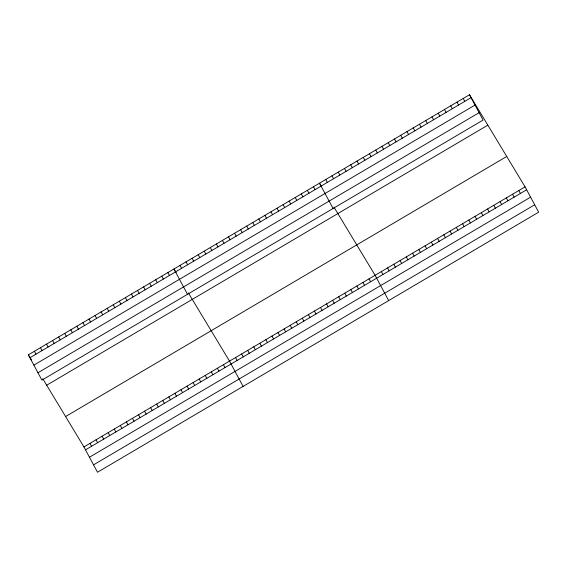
<?xml version="1.0" encoding="UTF-8"?>
<svg xmlns="http://www.w3.org/2000/svg" width="567" height="567" viewBox="0 0 567 567"><rect width="100%" height="100%" fill="white"/><g stroke="black" fill="none" stroke-linecap="round" stroke-linejoin="round"><path stroke-width="0.85" d="M469.49 94.76L483.063 120.069L41.923 380.138L28.35 354.829L469.49 94.76L525.077 186.862L538.65 212.171L97.51 472.24L83.937 446.931L42.766 378.706M29.916 357.742L471.057 97.673M33.878 365.134L475.018 105.065M37.961 372.746L479.101 112.677M46.692 385.22L487.833 125.151M65.595 416.539L506.735 156.464M83.937 446.931L525.077 186.862M85.504 449.844L526.644 189.775M89.466 457.236L530.606 197.167M93.548 464.855L534.688 204.779M321.248 186.075L319.505 183.184L333.077 208.493M333.913 207.061L375.092 275.286L388.664 300.595M176.11 272.621L173.927 269.006L187.5 294.316M188.336 292.884L229.515 361.108L243.087 386.418M28.35 354.829L31.405 359.896M518.826 190.547L520.393 193.46M463.239 98.438L464.805 101.358M512.575 194.226L514.141 197.146M456.995 102.124L458.554 105.044M506.331 197.911L507.89 200.831M450.744 105.809L452.303 108.722M500.08 201.597L501.646 204.51M444.493 109.495L446.059 112.408M493.829 205.282L495.395 208.195M438.241 113.18L439.808 116.093M487.577 208.968L489.144 211.881M431.99 116.866L433.557 119.779M481.333 212.653L482.893 215.566M425.746 120.551L427.305 123.464M475.082 216.332L476.641 219.252M419.495 124.23L421.061 127.15M468.831 220.017L470.397 222.937M413.244 127.915L414.81 130.828M462.58 223.703L464.146 226.616M406.993 131.601L408.559 134.514M456.336 227.388L457.895 230.301M400.749 135.286L402.308 138.199M450.085 231.074L451.644 233.987M394.497 138.972L396.057 141.885M443.833 234.759L445.4 237.672M388.246 142.657L389.812 145.57M437.582 238.438L439.149 241.358M381.995 146.336L383.561 149.256M431.338 242.123L432.897 245.043M375.751 150.021L377.31 152.941M425.087 245.809L426.646 248.722M369.5 153.707L371.059 156.62M418.836 249.494L420.402 252.407M363.249 157.392L364.815 160.305M412.585 253.18L414.151 256.093M356.997 161.078L358.564 163.991M406.341 256.865L407.9 259.778M350.753 164.763L352.313 167.676M400.089 260.544L401.649 263.464M344.502 168.442L346.061 171.362M393.838 264.229L395.405 267.149M338.251 172.127L339.817 175.047M387.587 267.915L389.153 270.828M332 175.813L333.566 178.725M381.336 271.6L382.902 274.513M325.756 179.498L327.315 182.411M369.025 278.858L370.584 281.778M313.438 186.756L314.997 189.676M362.958 282.437L364.524 285.35M307.371 190.335L308.937 193.248M356.891 286.009L358.457 288.929M301.304 193.907L302.87 196.827M350.824 289.588L352.39 292.501M295.237 197.486L296.803 200.399M344.764 293.16L346.324 296.08M289.177 201.058L290.736 203.978M338.697 296.739L340.257 299.652M283.11 204.637L284.669 207.55M332.631 300.319L334.19 303.232M277.043 208.217L278.61 211.13M326.564 303.891L328.13 306.804M270.976 211.789L272.543 214.702M320.497 307.47L322.063 310.383M264.909 215.368L266.476 218.281M314.43 311.042L315.996 313.962M258.843 218.94L260.409 221.853M308.37 314.621L309.929 317.534M252.783 222.519L254.342 225.432M302.303 318.193L303.862 321.113M246.716 226.091L248.275 229.011M296.236 321.772L297.795 324.685M240.649 229.67L242.215 232.583M290.169 325.345L291.736 328.265M234.582 233.243L236.148 236.163M284.102 328.924L285.669 331.837M228.515 236.822L230.082 239.735M278.036 332.496L279.602 335.416M222.455 240.394L224.015 243.314M271.976 336.075L273.535 338.988M216.388 243.973L217.948 246.886M265.909 339.654L267.468 342.567M210.322 247.545L211.881 250.465M259.842 343.226L261.408 346.139M204.255 251.124L205.821 254.037M253.775 346.806L255.341 349.719M198.188 254.703L199.754 257.616M247.708 350.378L249.274 353.298M192.121 258.276L193.687 261.189M241.641 353.957L243.208 356.87M186.061 261.855L187.62 264.768M235.581 357.529L237.141 360.449M179.994 265.427L181.553 268.347M223.448 364.68L225.014 367.6M167.86 272.578L169.427 275.498M217.381 368.259L218.947 371.172M161.793 276.157L163.36 279.07M211.314 371.832L212.88 374.752M155.727 279.729L157.293 282.649M205.254 375.411L206.813 378.324M149.667 283.309L151.226 286.222M199.187 378.99L200.746 381.903M143.6 286.881L145.159 289.801M193.12 382.562L194.679 385.475M137.533 290.46L139.092 293.373M187.053 386.141L188.62 389.054M131.466 294.039L133.032 296.952M180.986 389.713L182.553 392.633M125.399 297.611L126.965 300.524M174.919 393.292L176.486 396.205M119.332 301.19L120.899 304.103M168.86 396.865L170.419 399.785M113.272 304.762L114.832 307.683M162.793 400.444L164.352 403.357M107.206 308.342L108.765 311.255M156.726 404.016L158.285 406.936M101.139 311.914L102.698 314.834M150.659 407.595L152.225 410.508M95.072 315.493L96.638 318.406M144.592 411.167L146.158 414.087M89.005 319.065L90.571 321.985M138.525 414.746L140.092 417.659M82.938 322.644L84.504 325.557M132.465 418.326L134.025 421.238M76.878 326.216L78.437 329.136M126.398 421.898L127.958 424.811M70.811 329.796L72.37 332.709M120.332 425.477L121.891 428.39M64.744 333.375L66.311 336.288M114.265 429.049L115.831 431.969M58.677 336.947L60.244 339.86M108.198 432.628L109.764 435.541M52.611 340.526L54.177 343.439M102.131 436.2L103.697 439.12M46.544 344.098L48.11 347.018M96.071 439.779L97.63 442.692M40.484 347.677L42.043 350.59M90.004 443.351L91.563 446.272M34.417 351.249L35.976 354.169"/></g></svg>
